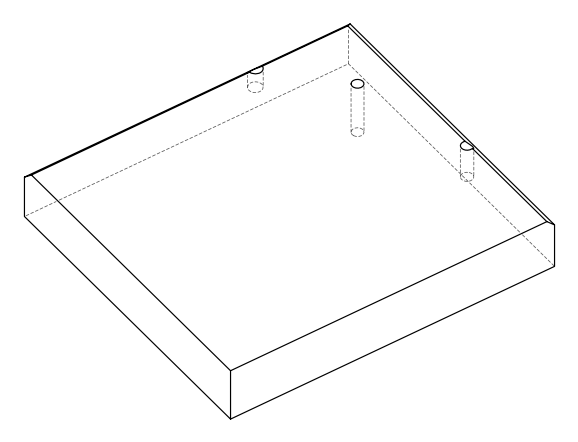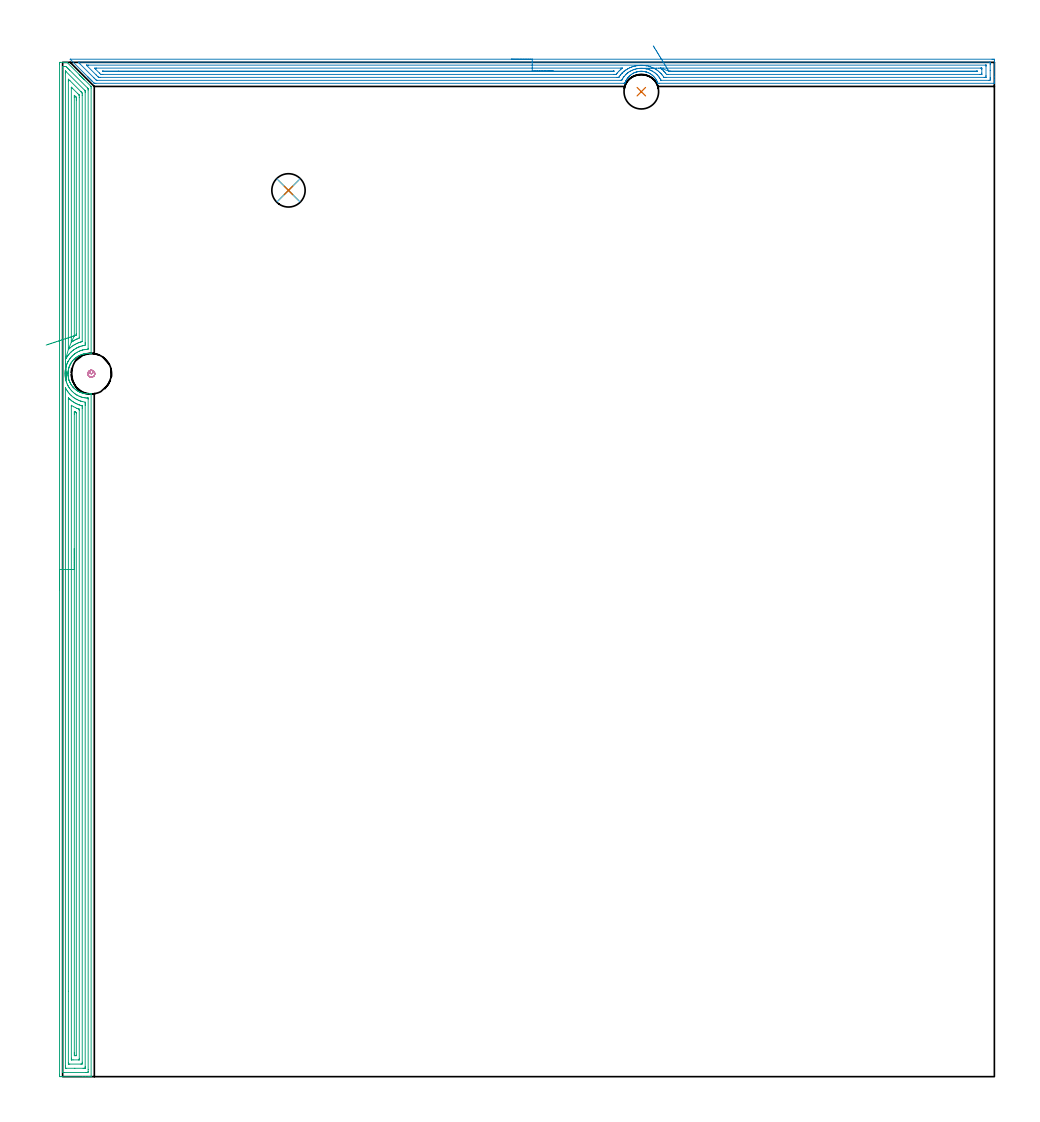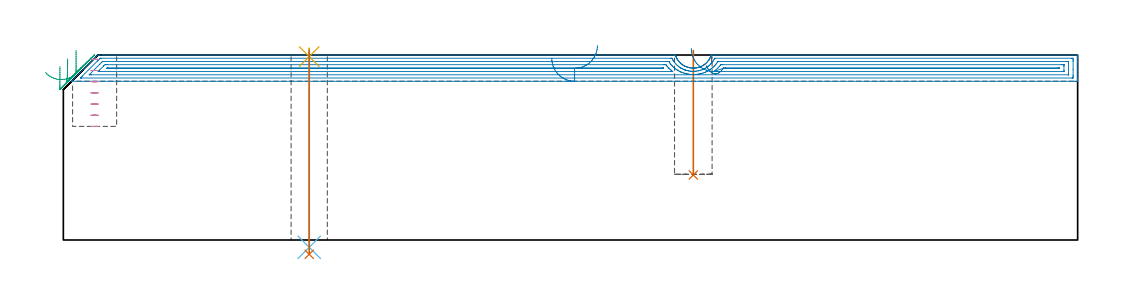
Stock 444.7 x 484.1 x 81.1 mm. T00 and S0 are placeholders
(PLAN: 7 operations, 5 tool changes, 41.8 min)
(1 INDEXABLE_INSERT_DRILL_BLIND_HOLE_FROM_SOLID | STEP1POCKET | NXT0302_004 | 0.22 min | 11179 mm3)
(2 AREA_MILL | FG_CHAMFER_SURFACE | UGT0205_001 | 17.49 min | 29221 mm3)
(3 AREA_MILL_1 | FG_CHAMFER_SURFACE_1 | UGT0205_001 | 22.94 min | 54452 mm3)
(4 MILL_BLIND_HOLE_FROM_SOLID_MATERIAL | STEP1POCKET_1 | UGT0201_008 | Spiral | 0.44 min | 8344 mm3)
(5 SPOT_DRILL | STEP1HOLE | NXT0321_9005460120000 | 0.03 min | 3 mm3)
(6 DRILL_THROUGH_HOLE_INTO_CENTER | STEP1HOLE | NXT0301_065 | 0.35 min | 5591 mm3)
(7 DRILL_TO_ENLARGE_THROUGH_HOLE | STEP1HOLE | UGT0301_241 | 0.36 min | 10472 mm3)
(TOOL NXT0302_004 | Index. Insert Drill 16.5mm [880-D1650L20-05] | D16.5 PA176 FL83 Z2)
(TOOL UGT0205_001 | Chamfer Mill 20 x 3 x 45 deg. | D20 FL50 Z2)
(TOOL UGT0201_008 | End Mill 16 mm | D16 FL32 Z4)
(TOOL NXT0321_9005460120000 | NC Spot Drill, 142deg, 12mm, Carbide, Uncoated | D12 PA142 FL30 Z2)
(TOOL NXT0301_065 | Carbide Drill 9.4mm [860.1-0940-075A1-MM 2214] | D9.4 PA140 FL98 Z2)
(TOOL UGT0301_241 | Twist Drill 15.9 mm | D15.9 PA118 FL120 Z2)
(OP 1 INDEXABLE_INSERT_DRILL_BLIND_HOLE_FROM_SOLID)
G17 G21 G94 G90
T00 M6
G54
G17 G0 G90 X276.2 Y470.1 S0 M3
G43 Z91.1 H1
G94 G81 G98 Z28.5 F250. R83.1
G80
M5
M2
(OP 2 AREA_MILL)
G17 G21 G94 G90
T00 M6
G54
G17 G0 G90 X214.15 Y485.6 S1061 M3
G43 Z91.1 H0
Z79.6
G94 G1 X214.188 Z78.728 F250.
X214.302 Z77.864
X214.491 Z77.012
X214.753 Z76.18
X215.087 Z75.374
X215.49 Z74.6
X215.958 Z73.864
X216.49 Z73.172
X217.079 Z72.529
X217.722 Z71.94
X218.414 Z71.409
X219.15 Z70.94
X219.924 Z70.537
X220.73 Z70.203
X221.562 Z69.941
X222.413 Z69.752
X223.278 Z69.638
X224.15 Z69.6
X443.608
X444.073 Y485.599 Z69.601
X444.533 Y485.595 Z69.603
X444.69 Y485.592 Z69.606
X444.695 Y485.142 Z70.056
X444.7 Y484.523 Z70.674
Y477.204 Z77.99
Y475.796 Z79.401
Y475.44 Z79.755
Y474.73 Z80.47
Y474.469 Z80.73
Y474.107 Z81.084
X444.693 Y474.103 Z81.088
X444.521 Y474.1 Z81.1
X284.942
X284.063 Y474.107 Z81.093
X284.048 Y474.144 Z81.056
X283.906 Y474.53 Z80.667
X283.895 Y474.558 Z80.638
X283.829 Y474.72 Z80.479
X283.779 Y474.842 Z80.357
X283.681 Y475.05 Z80.148
X283.604 Y475.215 Z79.985
X283.571 Y475.284 Z79.915
X283.339 Y475.719 Z79.48
X283.128 Y476.073 Z79.125
X282.948 Y476.336 Z78.861
X282.759 Y476.596 Z78.603
X282.503 Y476.912 Z78.286
X282.235 Y477.22 Z77.979
X281.988 Y477.473 Z77.727
X281.671 Y477.766 Z77.433
X281.607 Y477.82 Z77.379
X281.341 Y478.047 Z77.151
X281.142 Y478.202 Z76.997
X280.936 Y478.349 Z76.849
X280.919 Y478.361 Z76.838
X280.448 Y478.665 Z76.533
X280.004 Y478.909 Z76.288
X279.554 Y479.133 Z76.067
X279.342 Y479.226 Z75.972
X278.981 Y479.36 Z75.837
X278.684 Y479.459 Z75.736
X278.66 Y479.467 Z75.728
X278.442 Y479.528 Z75.668
X278.237 Y479.584 Z75.61
X278.215 Y479.59 Z75.604
X278.049 Y479.63 Z75.569
X277.984 Y479.644 Z75.555
X277.79 Y479.684 Z75.508
X277.767 Y479.689 Z75.503
X277.321 Y479.764 Z75.431
X276.896 Y479.809 Z75.384
X276.873 Y479.812 Z75.382
X276.564 Y479.83 Z75.366
X276.426 Y479.837 Z75.357
X276.389 Z75.355
X276.361 Y479.836 Z75.353
X276.002 Y479.837 Z75.355
X275.934 Y479.834 Z75.359
X275.789 Y479.825 Z75.364
X275.532 Y479.814 Z75.384
X275.086 Y479.766 Z75.432
X274.638 Y479.693 Z75.505
X274.214 Y479.597 Z75.597
X274.192 Y479.593 Z75.602
X274.058 Y479.556 Z75.641
X273.939 Y479.522 Z75.675
X273.767 Y479.471 Z75.722
X273.744 Y479.465 Z75.729
X273.299 Y479.316 Z75.88
X273.088 Y479.237 Z75.962
X273.06 Y479.227 Z75.973
X272.517 Y478.968 Z76.231
X272.426 Y478.924 Z76.273
X272.405 Y478.914 Z76.283
X272.009 Y478.694 Z76.506
X271.953 Y478.663 Z76.537
X271.511 Y478.385 Z76.815
X271.462 Y478.35 Z76.85
X271.034 Y478.019 Z77.18
X270.618 Y477.67 Z77.529
X270.412 Y477.473 Z77.727
X270.042 Y477.075 Z78.123
X269.724 Y476.706 Z78.493
X269.639 Y476.596 Z78.604
X269.338 Y476.163 Z79.037
X269.061 Y475.719 Z79.48
X268.948 Y475.513 Z79.685
X268.908 Y475.44 Z79.756
X268.85 Y475.336 Z79.864
X268.831 Y475.301 Z79.898
X268.683 Y474.973 Z80.227
X268.624 Y474.842 Z80.357
X268.51 Y474.558 Z80.639
X268.422 Y474.338 Z80.861
X268.403 Y474.285 Z80.915
X268.339 Y474.106 Z81.092
X267.956 Y474.1 Z81.1
X15.849
X15.095 Y474.104 Z81.09
X15.045 Y474.153 Z81.042
X14.955 Y474.244 Z80.954
X14.199 Y474.999 Z80.197
X14.061 Y475.138 Z80.06
X13.899 Y475.3 Z79.898
X13.758 Y475.44 Z79.755
X13.614 Y475.585 Z79.613
X13.464 Y475.735 Z79.463
X13.316 Y475.881 Z79.314
X13.167 Y476.032 Z79.166
X13.029 Y476.17 Z79.028
X12.875 Y476.322 Z78.873
X12.72 Y476.479 Z78.719
X12.594 Y476.605 Z78.593
X12.434 Y476.763 Z78.432
X12.273 Y476.926 Z78.272
X12.159 Y477.04 Z78.158
X11.993 Y477.204 Z77.99
X11.826 Y477.373 Z77.825
X3.78 Y485.421 Z69.779
X3.625 Y485.583 Z69.617
X3.613 Y485.598 Z69.601
X3.771 Y485.6 Z69.6
X224.15
Y484.186 Z71.014
X442.285 Y484.185 Z71.015
X442.361
X442.662 Y484.179 Z71.021
X442.69 Y484.081 Z71.119
X442.697 Y483.854 Z71.346
X442.699 Y483.378 Z71.822
X442.7 Y482.968 Z72.232
Y480.322 Z74.878
Y476.795 Z78.405
X442.698 Y476.322 Z78.878
X442.696 Y475.917 Z79.283
X442.685 Y475.521 Z79.679
X442.285 Y475.515 Z79.685
X442.209
X285.76
X285.603 Y475.519 Z79.681
X285.587 Y475.521 Z79.679
X285.572 Y475.534 Z79.666
X285.545 Y475.578 Z79.622
X285.522 Y475.62 Z79.58
X285.499 Y475.665 Z79.535
X285.39 Y475.88 Z79.32
X285.14 Y476.322 Z78.878
X284.942 Y476.659 Z78.541
X284.717 Y476.982 Z78.218
X284.555 Y477.204 Z77.996
X284.333 Y477.485 Z77.715
X284.048 Y477.832 Z77.368
X283.926 Y477.966 Z77.234
X283.81 Y478.086 Z77.114
X283.479 Y478.411 Z76.789
X283.154 Y478.706 Z76.494
X282.847 Y478.968 Z76.232
X282.26 Y479.401 Z75.799
X281.538 Y479.85 Z75.35
X281.366 Y479.949 Z75.251
X281.142 Y480.071 Z75.129
X280.472 Y480.387 Z74.813
X280.12 Y480.528 Z74.672
X279.561 Y480.732 Z74.468
X278.878 Y480.92 Z74.28
X278.684 Y480.965 Z74.235
X278.379 Y481.033 Z74.167
X277.79 Y481.134 Z74.066
X277.326 Y481.19 Z74.01
X276.896 Y481.225 Z73.975
X276.372 Y481.249 Z73.951
X276.002 Y481.248 Z73.952
X275.501 Y481.225 Z73.975
X275.108 Y481.193 Z74.007
X274.688 Y481.146 Z74.054
X274.214 Y481.069 Z74.131
X273.93 Y481.012 Z74.188
X273.32 Y480.865 Z74.335
X273.213 Y480.837 Z74.363
X272.853 Y480.732 Z74.468
X272.533 Y480.626 Z74.574
X272.504 Y480.617 Z74.583
X272.469 Y480.604 Z74.596
X272.426 Y480.587 Z74.613
X271.898 Y480.37 Z74.83
X271.532 Y480.198 Z75.002
X271.295 Y480.083 Z75.117
X270.856 Y479.85 Z75.35
X270.716 Y479.773 Z75.427
X270.686 Y479.755 Z75.445
X270.638 Y479.726 Z75.474
X270.173 Y479.426 Z75.774
X269.744 Y479.114 Z76.086
X269.66 Y479.05 Z76.15
X269.558 Y478.968 Z76.232
X269.177 Y478.645 Z76.555
X268.85 Y478.347 Z76.853
X268.599 Y478.086 Z77.114
X267.956 Y477.354 Z77.846
X267.845 Y477.204 Z77.996
X267.526 Y476.746 Z78.454
X267.259 Y476.322 Z78.878
X267.185 Y476.201 Z78.999
X267.062 Y475.983 Z79.217
X266.877 Y475.623 Z79.577
X266.842 Y475.558 Z79.642
X266.822 Y475.525 Z79.675
X266.781 Y475.521 Z79.679
X266.577 Y475.518 Z79.682
X266.168 Y475.515 Z79.685
X16.667
X16.259 Y475.519 Z79.681
X16.161 Y475.521 Z79.679
X16.034 Y475.628 Z79.572
X15.849 Y475.805 Z79.395
X15.328 Y476.322 Z78.878
X14.955 Y476.695 Z78.505
X8.272 Y483.378 Z71.822
X7.803 Y483.85 Z71.35
X7.578 Y484.083 Z71.117
X7.508 Y484.179 Z71.021
X7.803 Y484.184 Z71.016
X7.879 Y484.185 Z71.015
X224.15 Y484.186 Z71.014
Y482.772 Z72.428
X440.59 Y482.771 Z72.429
X440.664 Y482.77 Z72.43
X440.686 Y482.767 Z72.433
X440.69 Y482.765 Z72.435
X440.694 Y482.753 Z72.447
X440.697 Y482.696 Z72.504
X440.7 Y482.496 Z72.704
Y482.296 Z72.904
Y477.886 Z77.314
X440.698 Y477.204 Z77.996
X440.696 Y477.008 Z78.192
X440.69 Y476.943 Z78.257
X440.635 Y476.935 Z78.265
X440.497 Y476.933 Z78.267
X439.882 Y476.929 Z78.271
X287.903
X287.624
X287.004 Y476.933 Z78.267
X286.975 Y476.935 Z78.265
X286.948 Y476.965 Z78.235
X286.888 Y477.048 Z78.152
X286.793 Y477.204 Z77.996
X286.769 Y477.243 Z77.957
X286.73 Y477.302 Z77.898
X286.397 Y477.763 Z77.437
X286.149 Y478.086 Z77.114
X285.836 Y478.469 Z76.731
X285.598 Y478.738 Z76.462
X285.375 Y478.968 Z76.232
X284.942 Y479.384 Z75.816
X284.411 Y479.85 Z75.35
X284.048 Y480.127 Z75.073
X283.695 Y480.386 Z74.814
X283.163 Y480.732 Z74.468
X283.138 Y480.747 Z74.453
X282.508 Y481.107 Z74.093
X282.26 Y481.238 Z73.962
X281.477 Y481.614 Z73.586
X281.366 Y481.661 Z73.539
X281.285 Y481.694 Z73.506
X280.472 Y481.984 Z73.216
X279.931 Y482.147 Z73.053
X279.578 Y482.245 Z72.955
X278.751 Y482.429 Z72.771
X278.684 Y482.442 Z72.758
X278.371 Y482.496 Z72.704
X277.79 Y482.573 Z72.627
X277.702 Y482.583 Z72.617
X277.239 Y482.621 Z72.579
X276.896 Y482.644 Z72.556
X276.738 Y482.652 Z72.548
X276.204 Y482.663 Z72.537
X276.002
X275.836 Y482.66 Z72.54
X275.352 Y482.636 Z72.564
X275.108 Y482.621 Z72.579
X274.991 Y482.611 Z72.589
X274.63 Y482.572 Z72.628
X274.214 Y482.526 Z72.674
X274.187 Y482.522 Z72.678
X274.024 Y482.496 Z72.704
X273.433 Y482.384 Z72.816
X273.32 Y482.359 Z72.841
X272.713 Y482.212 Z72.988
X272.426 Y482.134 Z73.066
X272.021 Y482.013 Z73.187
X271.532 Y481.848 Z73.352
X271.361 Y481.783 Z73.417
X270.934 Y481.614 Z73.586
X270.729 Y481.524 Z73.676
X270.638 Y481.481 Z73.719
X270.13 Y481.233 Z73.967
X269.744 Y481.026 Z74.174
X269.554 Y480.919 Z74.281
X269.233 Y480.732 Z74.468
X268.999 Y480.585 Z74.615
X268.85 Y480.487 Z74.713
X268.477 Y480.218 Z74.982
X267.987 Y479.85 Z75.35
X267.97 Y479.836 Z75.364
X267.956 Y479.824 Z75.376
X267.497 Y479.421 Z75.779
X267.062 Y479.013 Z76.187
X267.039 Y478.99 Z76.21
X267.019 Y478.968 Z76.232
X266.621 Y478.521 Z76.679
X266.237 Y478.086 Z77.114
X266.206 Y478.049 Z77.151
X266.168 Y478. Z77.2
X265.84 Y477.527 Z77.673
X265.622 Y477.204 Z77.996
X265.484 Y476.997 Z78.203
X265.457 Y476.959 Z78.241
X265.44 Y476.939 Z78.261
X265.412 Y476.935 Z78.265
X265.274 Y476.933 Z78.267
X264.659 Y476.929 Z78.271
X17.916
X17.637 Y476.93 Z78.27
X17.358 Y476.933 Z78.267
X17.176 Y476.936 Z78.264
X17.084 Y477.023 Z78.177
X16.897 Y477.204 Z77.996
X16.743 Y477.356 Z77.844
X16.013 Y478.086 Z77.114
X11.604 Y482.496 Z72.704
X11.379 Y482.724 Z72.476
X11.346 Y482.765 Z72.435
X11.348 Y482.766 Z72.434
X11.379 Y482.767 Z72.433
X11.994 Y482.771 Z72.429
X12.273
X224.15 Y482.772 Z72.428
Y481.357 Z73.843
X266.428
X266.788 Y481.355 Z73.845
X267.062 Y481.353 Z73.847
X267.187 Y481.35 Z73.85
X267.122 Y481.277 Z73.923
X267.108 Y481.263 Z73.937
X266.43 Y480.732 Z74.468
X266.287 Y480.614 Z74.586
X266.168 Y480.511 Z74.689
X265.819 Y480.194 Z75.006
X265.456 Y479.85 Z75.35
X265.365 Y479.76 Z75.44
X265.274 Y479.663 Z75.537
X264.944 Y479.293 Z75.907
X264.658 Y478.968 Z76.232
X264.532 Y478.818 Z76.382
X264.38 Y478.631 Z76.569
X264.211 Y478.41 Z76.79
X264.171 Y478.358 Z76.842
X264.113 Y478.349 Z76.851
X263.486 Y478.344 Z76.856
X263.225 Y478.343 Z76.857
X19.164
X18.531 Y478.347 Z76.853
X18.264 Y478.35 Z76.85
X17.637 Y478.915 Z76.285
X17.582 Y478.968 Z76.232
X15.818 Y480.732 Z74.468
X15.222 Y481.35 Z73.85
X15.849 Y481.355 Z73.845
X16.11 Y481.357 Z73.843
X224.15
Y479.943 Z75.257
X262.875 Y479.942 Z75.258
X263.001 Y479.941 Z75.259
X263.101 Y479.937 Z75.263
X263.139 Y479.934 Z75.266
X263.135 Y479.929 Z75.271
X263.067 Y479.85 Z75.35
X263.019 Y479.801 Z75.399
X262.965 Y479.764 Z75.436
X262.78 Y479.759 Z75.441
X262.685 Y479.758 Z75.442
X19.519 Y479.757 Z75.443
X19.425 Y479.758 Z75.442
X19.331 Y479.76 Z75.44
X19.27 Y479.764 Z75.436
X19.239 Y479.77 Z75.43
X19.222 Y479.785 Z75.415
X19.154 Y479.85 Z75.35
X19.076 Y479.934 Z75.266
X19.236 Y479.94 Z75.26
X19.332 Y479.942 Z75.258
X26.597 Y479.943 Z75.257
X224.15
X225.022 Z75.295
X225.886 Z75.409
X226.738 Z75.598
X227.57 Z75.86
X228.376 Z76.194
X229.15 Z76.597
X229.886 Z77.065
X230.578 Z77.596
X231.221 Z78.186
X231.81 Z78.829
X232.341 Z79.521
X232.81 Z80.257
X233.213 Z81.031
X233.547 Z81.837
X233.809 Z82.669
X233.998 Z83.52
X234.112 Z84.385
X234.15 Z85.257
G0 Z91.1
X275.34 Y481.223
Z83.978
G1 X275.366 Z83.106
X275.469 Y481.225 Z82.24
X275.647 Y481.227 Z81.386
X275.898 Y481.23 Z80.55
X276.222 Y481.234 Z79.74
X276.615 Y481.239 Z78.961
X277.074 Y481.245 Z78.219
X277.596 Y481.252 Z77.52
X278.177 Y481.26 Z76.87
X278.812 Y481.268 Z76.272
X279.497 Y481.277 Z75.732
X280.227 Y481.286 Z75.254
X280.995 Y481.296 Z74.841
X281.797 Y481.306 Z74.497
X282.626 Y481.317 Z74.224
X283.475 Y481.328 Z74.024
X284.338 Y481.339 Z73.899
X285.209 Y481.35 Z73.85
X285.368 Y481.352 Z73.848
X285.836 Y481.356 Z73.844
X286.096 Y481.357 Z73.843
X286.73
X438.075
X438.563 Y481.354 Z73.846
X438.674 Y481.352 Z73.848
X438.69 Y481.35 Z73.85
X438.693 Y481.33 Z73.87
X438.697 Y481.277 Z73.923
X438.699 Y481.169 Z74.031
X438.7 Y480.741 Z74.459
Y478.977 Z76.223
X438.698 Y478.532 Z76.668
X438.696 Y478.422 Z76.778
X438.691 Y478.369 Z76.831
X438.688 Y478.35 Z76.85
X438.659 Y478.348 Z76.852
X438.447 Y478.345 Z76.855
X437.815 Y478.343 Z76.857
X437.555
X289.151
X288.518 Y478.347 Z76.853
X288.25 Y478.35 Z76.85
X288.219 Y478.38 Z76.82
X288.182 Y478.418 Z76.782
X287.742 Y478.968 Z76.232
X287.624 Y479.112 Z76.088
X287.276 Y479.508 Z75.692
X286.94 Y479.85 Z75.35
X286.73 Y480.053 Z75.147
X285.975 Y480.732 Z74.468
X285.836 Y480.846 Z74.354
X285.319 Y481.241 Z73.959
X285.263 Y481.293 Z73.907
X285.209 Y481.35 Z73.85
X289.275 Y479.938 Z75.262
X289.287 Y479.939 Z75.261
X289.319 Y479.942 Z75.258
X289.412 Y479.943 Z75.257
X290.211
X436.121
X436.31 Y479.941 Z75.259
X436.679 Y479.936 Z75.264
X436.69 Y479.85 Z75.35
Y479.774 Z75.426
X436.404 Y479.764 Z75.436
X436.216 Y479.759 Z75.441
X436.121 Y479.757 Z75.443
X290.306
X289.501 Y479.762 Z75.438
X289.412 Y479.764 Z75.436
X289.339 Y479.85 Z75.35
X289.286 Y479.919 Z75.281
X289.275 Y479.938 Z75.262
X288.916 Y480.525 Z74.726
X288.534 Y481.149 Z74.251
X288.131 Y481.806 Z73.842
X287.712 Y482.491 Z73.501
X287.279 Y483.199 Z73.232
X286.835 Y483.924 Z73.037
X286.384 Y484.661 Z72.916
X285.93 Y485.404 Z72.871
X285.475 Y486.148 Z72.902
X285.023 Y486.886 Z73.009
X284.577 Y487.614 Z73.191
X284.142 Y488.326 Z73.446
X283.72 Y489.015 Z73.773
X283.314 Y489.678 Z74.17
X282.928 Y490.309 Z74.633
X282.565 Y490.903 Z75.158
X282.227 Y491.456 Z75.742
X281.916 Y491.963 Z76.381
G0 Z91.1
M5
M2
(OP 3 AREA_MILL_1)
G17 G21 G94 G90
T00 M6
G54
G17 G0 G90 X-1.5 Y232.05 S1061 M3
G43 Z91.1 H0
Z76.
G94 G1 Y232.088 Z75.128 F250.
Y232.202 Z74.264
Y232.391 Z73.412
Y232.653 Z72.58
Y232.987 Z71.774
Y233.39 Z71.
Y233.859 Z70.264
Y234.39 Z69.572
Y234.979 Z68.929
Y235.622 Z68.34
Y236.314 Z67.808
Y237.05 Z67.34
Y237.824 Z66.937
Y238.63 Z66.603
Y239.462 Z66.341
Y240.314 Z66.152
Y241.178 Z66.038
Y242.05 Z66.
Y483.064
X-1.499 Y483.471 Z66.001
X-1.494 Y483.952 Z66.003
X-1.491 Y484.091 Z66.005
X-1.019 Y484.1 Z66.476
X0.389 Z67.885
X0.749 Z68.244
X1.534 Z69.033
X1.632 Z69.13
X2.026 Y484.099 Z69.524
X2.074 Y484.096 Z69.573
X2.096 Y484.093 Z69.594
X2.13 Y484.067 Z69.628
X2.258 Y483.943 Z69.757
X7.877 Y478.323 Z75.377
X8.095 Y478.106 Z75.593
X8.259 Y477.944 Z75.754
X8.419 Y477.782 Z75.917
X8.542 Y477.659 Z76.04
X8.701 Y477.502 Z76.196
X8.855 Y477.346 Z76.353
X8.989 Y477.212 Z76.487
X9.143 Y477.06 Z76.638
X9.292 Y476.909 Z76.79
X9.436 Y476.765 Z76.934
X9.584 Y476.618 Z77.08
X9.729 Y476.472 Z77.226
X9.884 Y476.318 Z77.381
X10.026 Y476.176 Z77.522
X10.165 Y476.036 Z77.663
X10.331 Y475.87 Z77.828
X10.468 Y475.734 Z77.964
X13.561 Y472.641 Z81.058
X13.565 Y472.635 Z81.062
X13.595 Y472.596 Z81.09
X13.6 Y471.847 Z81.1
Y345.324
X13.596 Y345.059 Z81.09
X13.577 Z81.071
X13.336 Y345.079 Z80.832
X13.159 Y345.099 Z80.655
X12.825 Y345.124 Z80.323
X12.73 Y345.128 Z80.227
X12.386 Y345.141 Z79.883
X12.235 Y345.14 Z79.732
X11.947 Y345.139 Z79.444
X11.738 Y345.129 Z79.236
X11.506 Y345.118 Z79.004
X11.067 Y345.076 Z78.565
X10.627 Y345.013 Z78.125
X10.468 Y344.983 Z77.966
X10.188 Y344.931 Z77.686
X9.951 Y344.877 Z77.45
X9.772 Y344.837 Z77.27
X9.584 Y344.781 Z77.082
X9.308 Y344.699 Z76.807
X9.076 Y344.62 Z76.575
X8.867 Y344.549 Z76.366
X8.429 Y344.376 Z75.928
X7.988 Y344.174 Z75.485
X7.551 Y343.954 Z75.049
X7.375 Y343.847 Z74.871
X7.194 Y343.739 Z74.694
X7.097 Y343.68 Z74.597
X6.671 Y343.399 Z74.17
X6.572 Y343.326 Z74.07
X6.492 Y343.267 Z73.99
X6.193 Y343.049 Z73.692
X6.05 Y342.927 Z73.547
X5.809 Y342.723 Z73.309
X5.792 Y342.709 Z73.292
X5.558 Y342.492 Z73.058
X5.499 Y342.438 Z72.999
X5.216 Y342.155 Z72.715
X4.913 Y341.818 Z72.412
X4.471 Y341.262 Z71.968
X4.036 Y340.632 Z71.532
X4.022 Y340.61 Z71.518
X3.874 Y340.368 Z71.372
X3.634 Y339.924 Z71.132
X3.532 Y339.715 Z71.031
X3.436 Y339.512 Z70.932
X3.417 Y339.474 Z70.914
X3.243 Y339.065 Z70.742
X3.155 Y338.857 Z70.654
X3.105 Y338.709 Z70.603
X3.061 Y338.58 Z70.558
X2.946 Y338.205 Z70.444
X2.925 Y338.135 Z70.423
X2.807 Y337.686 Z70.307
X2.792 Y337.616 Z70.292
X2.715 Y337.24 Z70.213
X2.65 Y336.83 Z70.146
X2.643 Y336.793 Z70.14
X2.62 Y336.592 Z70.119
X2.595 Y336.346 Z70.089
X2.565 Y335.899 Z70.061
Y335.873 Z70.06
X2.562 Y335.769 Z70.058
X2.557 Y335.586 Z70.05
X2.554 Y335.441 Z70.048
X2.557 Y335.329 Z70.055
X2.571 Y334.985 Z70.068
X2.596 Y334.679 Z70.088
X2.604 Y334.558 Z70.1
X2.658 Y334.111 Z70.156
X2.734 Y333.664 Z70.233
X2.832 Y333.217 Z70.33
X2.874 Y333.06 Z70.373
X2.953 Y332.769 Z70.452
X3.081 Y332.359 Z70.58
X3.092 Y332.324 Z70.591
X3.105 Y332.288 Z70.603
X3.156 Y332.141 Z70.653
X3.311 Y331.763 Z70.806
X3.356 Y331.658 Z70.855
X3.458 Y331.43 Z70.954
X3.567 Y331.211 Z71.066
X3.683 Y330.98 Z71.182
X3.741 Y330.875 Z71.24
X3.929 Y330.536 Z71.426
X4.035 Y330.364 Z71.532
X4.198 Y330.124 Z71.694
X4.281 Y330. Z71.778
X4.537 Y329.642 Z72.035
X4.747 Y329.379 Z72.243
X4.872 Y329.23 Z72.368
X4.914 Y329.179 Z72.412
X5.004 Y329.081 Z72.504
X5.037 Y329.045 Z72.537
X5.166 Y328.906 Z72.662
X5.312 Y328.748 Z72.808
X5.461 Y328.602 Z72.957
X5.549 Y328.515 Z73.045
X5.793 Y328.292 Z73.29
X6.317 Y327.855 Z73.816
X6.495 Y327.723 Z73.989
X6.672 Y327.596 Z74.169
X6.91 Y327.441 Z74.41
X7.107 Y327.314 Z74.606
X7.164 Y327.279 Z74.664
X7.375 Y327.154 Z74.872
X7.551 Y327.048 Z75.049
X7.649 Y326.994 Z75.147
X7.71 Y326.961 Z75.208
X7.817 Y326.908 Z75.315
X8.068 Y326.786 Z75.566
X8.184 Y326.733 Z75.683
X8.429 Y326.623 Z75.928
X8.622 Y326.547 Z76.121
X8.867 Y326.451 Z76.366
X8.941 Y326.426 Z76.44
X9.308 Y326.3 Z76.807
X9.584 Y326.221 Z77.082
X9.74 Y326.176 Z77.239
X10.043 Y326.1 Z77.542
X10.175 Y326.067 Z77.673
X10.468 Y326.022 Z77.966
X11.067 Y325.929 Z78.565
X11.506 Y325.882 Z79.004
X11.946 Y325.866 Z79.444
X12.825 Y325.883 Z80.323
X13.119 Y325.909 Z80.616
X13.307 Y325.926 Z80.803
X13.575 Y325.942 Z81.07
X13.595 Z81.091
X13.6 Y325.654 Z81.1
Y0.182
X13.597 Y0.009 Z81.088
X13.585 Y0.008 Z81.076
X13.208 Y0. Z80.707
X12.955 Z80.455
X12.235 Z79.73
X10.992 Z78.488
X9.584 Z77.08
X-0.397 Z67.101
X-1.019 Y0.002 Z66.479
X-1.238 Y0.004 Z66.26
X-1.492 Y0.009 Z66.006
X-1.495 Y0.148 Z66.004
X-1.499 Y0.629 Z66.001
X-1.5 Y1.116 Z66.
Y242.05
X-0.086 Z67.414
Y480.738
X-0.085 Y481.631 Z67.415
X-0.084 Y481.682 Z67.416
X-0.07 Y482.09 Z67.43
X0.339 Y482.097 Z67.839
X0.749 Y482.098 Z68.249
X1.222 Y482.097 Z68.722
X1.632 Y482.09 Z69.132
X2.06 Y481.682 Z69.56
X2.516 Y481.233 Z70.016
X2.962 Y480.788 Z70.462
X3.399 Y480.351 Z70.899
X11.903 Y471.847 Z79.403
X12.088 Y471.655 Z79.588
X12.154 Y471.584 Z79.654
X12.179 Y471.552 Z79.679
X12.181 Y471.529 Z79.681
X12.183 Y471.425 Z79.683
X12.186 Y471.003 Z79.686
Y470.953
X12.185 Y347.61 Z79.685
X12.184 Y347.56 Z79.684
X12.174 Y347.15 Z79.674
X11.778 Y347.128 Z79.278
X11.352 Y347.097 Z78.852
X10.961 Y347.061 Z78.461
X10.468 Y346.991 Z77.968
X10.195 Y346.942 Z77.695
X9.584 Y346.813 Z77.084
X9.467 Y346.785 Z76.967
X9.05 Y346.666 Z76.55
X8.788 Y346.577 Z76.288
X8.701 Y346.545 Z76.201
X8.147 Y346.331 Z75.647
X7.817 Y346.188 Z75.317
X7.534 Y346.058 Z75.034
X6.96 Y345.771 Z74.46
X6.401 Y345.417 Z73.901
X6.05 Y345.185 Z73.55
X5.87 Y345.06 Z73.37
X5.62 Y344.877 Z73.12
X5.369 Y344.673 Z72.869
X5.166 Y344.501 Z72.666
X4.895 Y344.257 Z72.395
X4.6 Y343.983 Z72.1
X4.442 Y343.822 Z71.942
X4.283 Y343.652 Z71.783
X4.019 Y343.356 Z71.519
X3.8 Y343.089 Z71.3
X3.624 Y342.862 Z71.124
X3.399 Y342.564 Z70.899
X3.247 Y342.349 Z70.747
X3.142 Y342.195 Z70.642
X2.895 Y341.811 Z70.395
X2.598 Y341.301 Z70.098
X2.581 Y341.268 Z70.081
X2.516 Y341.143 Z70.016
X2.278 Y340.647 Z69.778
X2.17 Y340.407 Z69.67
X2.008 Y340.026 Z69.508
X1.92 Y339.812 Z69.42
X1.815 Y339.512 Z69.315
X1.632 Y338.94 Z69.132
X1.563 Y338.688 Z69.063
X1.546 Y338.618 Z69.046
X1.397 Y337.962 Z68.897
X1.349 Y337.724 Z68.849
X1.265 Y337.202 Z68.765
X1.221 Y336.83 Z68.721
X1.182 Y336.392 Z68.682
X1.156 Y335.936 Z68.656
X1.145 Y335.535 Z68.645
X1.158 Y335.042 Z68.658
X1.183 Y334.602 Z68.683
X1.224 Y334.148 Z68.724
X1.298 Y333.592 Z68.798
X1.356 Y333.253 Z68.856
X1.523 Y332.47 Z69.023
X1.551 Y332.359 Z69.051
X1.632 Y332.06 Z69.132
X1.771 Y331.605 Z69.271
X1.783 Y331.567 Z69.283
X1.797 Y331.521 Z69.297
X1.817 Y331.465 Z69.317
X1.924 Y331.17 Z69.424
X2.176 Y330.571 Z69.676
X2.282 Y330.334 Z69.782
X2.516 Y329.857 Z70.016
X2.61 Y329.677 Z70.11
X2.727 Y329.462 Z70.227
X3.02 Y328.984 Z70.52
X3.154 Y328.783 Z70.654
X3.399 Y328.432 Z70.899
X3.812 Y327.888 Z71.312
X4.283 Y327.354 Z71.783
X4.628 Y326.994 Z72.128
X5.166 Y326.503 Z72.666
X5.652 Y326.1 Z73.152
X6.05 Y325.81 Z73.55
X6.837 Y325.304 Z74.337
X6.934 Y325.246 Z74.434
X7.003 Y325.206 Z74.503
X7.817 Y324.81 Z75.317
X8.487 Y324.528 Z75.987
X8.701 Y324.455 Z76.201
X9.13 Y324.312 Z76.63
X9.584 Y324.189 Z77.084
X9.746 Y324.148 Z77.246
X10.468 Y324.02 Z77.968
X10.813 Y323.963 Z78.313
X11.352 Y323.903 Z78.852
X11.781 Y323.877 Z79.281
X12.063 Y323.869 Z79.563
X12.105 Y323.867 Z79.605
X12.148 Y323.864 Z79.648
X12.178 Y323.86 Z79.678
X12.186 Y323.418 Z79.686
Y3.362
X12.185 Y2.468 Z79.685
X12.184 Y2.417 Z79.684
X12.17 Y2.01 Z79.67
X11.761 Y2.003 Z79.261
X11.352 Y2.001 Z78.852
X10.88 Y2. Z78.38
X0.749 Y2.001 Z68.249
X0.274 Y2.003 Z67.774
X0.032 Y2.01 Z67.532
X-0.079 Y2.025 Z67.421
X-0.085 Y2.367 Z67.415
Y2.417
X-0.086 Y242.05 Z67.414
X1.328 Z68.828
X1.329 Y328.195 Z68.829
X1.33 Y328.503 Z68.83
X1.333 Y328.707 Z68.833
X1.334 Y328.722 Z68.834
X1.348 Y328.704 Z68.848
X1.413 Y328.59 Z68.913
X1.632 Y328.204 Z69.132
X1.823 Y327.888 Z69.323
X2.15 Y327.364 Z69.65
X2.412 Y326.994 Z69.912
X2.516 Y326.854 Z70.016
X2.842 Y326.433 Z70.342
X3.125 Y326.1 Z70.625
X3.399 Y325.793 Z70.899
X3.98 Y325.206 Z71.48
X4.283 Y324.93 Z71.783
X5.015 Y324.312 Z72.515
X5.166 Y324.199 Z72.666
X5.544 Y323.93 Z73.044
X6.05 Y323.614 Z73.55
X6.371 Y323.418 Z73.871
X6.934 Y323.129 Z74.434
X7.489 Y322.856 Z74.989
X7.817 Y322.723 Z75.317
X8.324 Y322.524 Z75.824
X8.701 Y322.401 Z76.201
X8.876 Y322.346 Z76.376
X9.584 Y322.166 Z77.084
X10.765 Y321.928 Z78.265
X10.768 Y321.629 Z78.268
X10.77 Y321.323 Z78.27
X10.771 Y320.735 Z78.271
X10.772 Y320.428 Z78.272
X10.771 Y4.793 Z78.271
X10.769 Y4.206 Z78.269
X10.766 Y4.053 Z78.266
X10.765 Y4.021 Z78.265
X10.738 Y4.01 Z78.238
X10.668 Y4.004 Z78.168
X10.468 Y4.001 Z77.968
X9.788 Y4. Z77.288
X5.812 Z73.312
X1.835 Z69.335
X1.632 Y4.001 Z69.132
X1.429 Y4.003 Z68.929
X1.371 Y4.006 Z68.871
X1.34 Y4.01 Z68.84
X1.335 Y4.024 Z68.835
X1.332 Y4.104 Z68.832
X1.33 Y4.206 Z68.83
X1.329 Y4.513 Z68.829
X1.328 Y5.1 Z68.828
Y242.05
X2.743 Z70.243
Y323.188
X2.749 Y323.958 Z70.249
X2.809 Y323.907 Z70.309
X2.976 Y323.748 Z70.476
X3.322 Y323.418 Z70.822
X3.399 Y323.349 Z70.899
X3.886 Y322.926 Z71.386
X4.283 Y322.597 Z71.783
X4.376 Y322.524 Z71.876
X4.841 Y322.2 Z72.341
X5.166 Y321.988 Z72.666
X5.732 Y321.629 Z73.232
X6.05 Y321.455 Z73.55
X6.416 Y321.259 Z73.916
X6.934 Y321.017 Z74.434
X7.584 Y320.735 Z75.084
X7.817 Y320.645 Z75.317
X7.959 Y320.592 Z75.459
X8.701 Y320.365 Z76.201
X9.211 Y320.219 Z76.711
X9.307 Y320.187 Z76.807
X9.35 Y320.172 Z76.85
X9.353 Y320.075 Z76.853
X9.355 Y319.841 Z76.855
X9.357 Y319.177 Z76.857
Y318.947
Y6.888
X9.353 Y6.228 Z76.853
X9.35 Y6.012 Z76.85
X9.14 Y6.008 Z76.64
X8.701 Y6. Z76.201
X3.399 Z70.899
X2.959 Y6.006 Z70.459
X2.75 Y6.01 Z70.25
X2.748 Y6.132 Z70.248
X2.744 Y6.658 Z70.244
X2.743 Y40.748 Z70.243
Y242.05
X4.157 Z71.657
Y319.968
X4.158 Y320.096 Z71.658
X4.162 Y320.351 Z71.662
X4.164 Y320.414 Z71.664
X4.174 Z71.674
X4.213 Y320.393 Z71.713
X4.283 Y320.351 Z71.783
X5.086 Y319.841 Z72.586
X5.166 Y319.793 Z72.666
X5.279 Y319.728 Z72.779
X6.05 Y319.331 Z73.55
X6.871 Y318.947 Z74.371
X6.934 Y318.921 Z74.434
X6.978 Y318.902 Z74.478
X7.503 Y318.703 Z75.003
X7.817 Y318.587 Z75.317
X7.889 Y318.56 Z75.389
X7.928 Y318.543 Z75.428
X7.935 Y318.538 Z75.435
X7.938 Y318.507 Z75.438
X7.94 Y318.435 Z75.44
X7.943 Y318.18 Z75.443
Y318.053
Y8.549
X7.942 Y8.422 Z75.442
X7.939 Y8.167 Z75.439
X7.936 Y8.01 Z75.436
X7.9 Y8.007 Z75.4
X7.817 Y8.003 Z75.317
X7.602 Y8. Z75.102
X4.951 Z72.451
X4.283 Y8.004 Z71.783
X4.188 Y8.007 Z71.688
X4.166 Y8.009 Z71.666
X4.162 Y8.124 Z71.662
X4.159 Y8.294 Z71.659
X4.157 Y8.804 Z71.657
Y242.05
X5.571 Z73.071
Y316.265
X5.572 Y316.748 Z73.072
X5.575 Y317.159 Z73.075
X5.578 Y317.388 Z73.078
X5.946 Y317.264 Z73.446
X6.05 Y317.218 Z73.55
X6.183 Y317.159 Z73.683
X6.349 Y317.079 Z73.849
X6.495 Y317.008 Z73.995
X6.523 Y316.985 Z74.023
X6.524 Y316.975 Z74.024
X6.527 Y316.916 Z74.027
X6.529 Y316.674 Z74.029
X6.528 Y10.223 Z74.028
X6.527 Y10.101 Z74.027
X6.525 Y10.042 Z74.025
X6.523 Y10.018 Z74.023
X6.502 Y10.007 Z74.002
X6.05 Y10.004 Z73.55
X5.621 Z73.121
X5.579 Y10.01 Z73.079
X5.577 Y10.05 Z73.077
X5.573 Y10.465 Z73.073
X5.571 Y10.949 Z73.071
Y11.359
Y242.05
Y242.922 Z73.109
Y243.787 Z73.223
Y244.638 Z73.412
Y245.47 Z73.674
Y246.276 Z74.008
Y247.05 Z74.411
Y247.786 Z74.88
Y248.478 Z75.411
Y249.121 Z76.
Y249.71 Z76.643
Y250.242 Z77.335
Y250.71 Z78.071
Y251.113 Z78.845
Y251.447 Z79.651
Y251.709 Z80.483
Y251.898 Z81.335
Y252.012 Z82.2
Y252.05 Z83.071
G0 Z91.1
X1.888 Y332.883
Z79.406
G1 X1.889 Y332.869 Z78.533
X1.885 Y332.932 Z77.663
X1.877 Y333.07 Z76.802
X1.865 Y333.282 Z75.956
X1.848 Y333.567 Z75.132
X1.827 Y333.923 Z74.335
X1.801 Y334.347 Z73.573
X1.772 Y334.835 Z72.851
X1.74 Y335.385 Z72.174
X1.704 Y335.991 Z71.548
X1.665 Y336.649 Z70.977
X1.623 Y337.355 Z70.465
X1.579 Y338.102 Z70.017
X1.532 Y338.886 Z69.636
X1.484 Y339.699 Z69.325
X1.434 Y340.537 Z69.087
X1.384 Y341.392 Z68.922
X1.332 Y342.258 Z68.832
X1.33 Y342.295 Z68.83
X1.329 Y342.393 Z68.829
Y342.438
Y479.
Y479.306
X1.334 Y479.894 Z68.834
X1.335 Y479.944 Z68.835
X1.341 Y479.948 Z68.841
X1.402 Y479.894 Z68.902
X1.632 Y479.668 Z69.132
X10.468 Y470.832 Z77.968
X10.657 Y470.636 Z78.157
X10.751 Y470.538 Z78.251
X10.765 Y470.504 Z78.265
X10.767 Y470.453 Z78.267
X10.77 Y470.366 Z78.27
X10.771 Y470.058 Z78.271
X10.772 Y469.751 Z78.272
X10.771 Y350.242 Z78.271
X10.77 Y349.937 Z78.27
X10.765 Y349.348 Z78.265
X10.754 Y349.059 Z78.254
X10.468 Y349.008 Z77.968
X10.004 Y348.923 Z77.504
X9.584 Y348.834 Z77.084
X9.278 Y348.764 Z76.778
X8.701 Y348.599 Z76.201
X8.591 Y348.565 Z76.091
X8.264 Y348.454 Z75.764
X7.939 Y348.331 Z75.439
X7.817 Y348.282 Z75.317
X7.53 Y348.163 Z75.03
X6.934 Y347.878 Z74.434
X6.724 Y347.772 Z74.224
X6.325 Y347.56 Z73.825
X6.153 Y347.455 Z73.653
X6.05 Y347.389 Z73.55
X5.615 Y347.106 Z73.115
X5.166 Y346.798 Z72.666
X5.089 Y346.744 Z72.589
X4.984 Y346.666 Z72.484
X4.597 Y346.348 Z72.097
X4.283 Y346.079 Z71.783
X4.122 Y345.935 Z71.622
X3.948 Y345.771 Z71.448
X3.399 Y345.212 Z70.899
X3.24 Y345.038 Z70.74
X3.099 Y344.877 Z70.599
X2.838 Y344.551 Z70.338
X2.516 Y344.142 Z70.016
X2.448 Y344.052 Z69.948
X2.399 Y343.983 Z69.899
X2.088 Y343.522 Z69.588
X1.805 Y343.089 Z69.305
X1.739 Y342.981 Z69.239
X1.632 Y342.794 Z69.132
X1.337 Y342.264 Z68.837
X1.332 Y342.258 Z68.832
X2.75 Y347.038 Z70.25
X2.748 Y347.104 Z70.248
X2.744 Y347.329 Z70.244
X2.743 Y347.56 Z70.243
Y347.714
Y475.193
X2.745 Y475.423 Z70.245
X2.75 Y476.081 Z70.25
X3.399 Y475.451 Z70.899
X3.428 Y475.423 Z70.928
X8.793 Y470.058 Z76.293
X8.886 Y469.962 Z76.386
X9.079 Y469.76 Z76.579
X9.351 Y469.472 Z76.851
X9.353 Y469.398 Z76.853
X9.355 Y469.164 Z76.855
X9.357 Y468.5 Z76.857
Y468.27
Y350.97
X9.356 Y350.887 Z76.856
X9.353 Y350.847 Z76.853
X9.351 Y350.832 Z76.851
X9.338 Y350.822 Z76.838
X9.082 Y350.751 Z76.582
X8.701 Y350.64 Z76.201
X8.398 Y350.548 Z75.898
X7.817 Y350.353 Z75.317
X7.736 Y350.324 Z75.236
X7.517 Y350.242 Z75.017
X7.107 Y350.067 Z74.607
X6.934 Y349.988 Z74.434
X6.504 Y349.783 Z74.004
X6.05 Y349.55 Z73.55
X5.919 Y349.48 Z73.419
X5.686 Y349.348 Z73.186
X5.366 Y349.146 Z72.866
X5.166 Y349.016 Z72.666
X4.834 Y348.791 Z72.334
X4.348 Y348.454 Z71.848
X4.31 Y348.426 Z71.81
X4.283 Y348.404 Z71.783
X3.824 Y348.024 Z71.324
X3.399 Y347.66 Z70.899
X3.346 Y347.613 Z70.846
X3.288 Y347.56 Z70.788
X2.848 Y347.128 Z70.348
X2.75 Y347.038 Z70.25
X4.165 Y350.569 Z71.665
X4.164 Y350.57 Z71.664
X4.162 Y350.585 Z71.662
X4.159 Y350.754 Z71.659
X4.157 Y351.009 Z71.657
Y351.136
Y471.974
X4.16 Y472.102 Z71.66
X4.164 Y472.185 Z71.664
X4.167 Y472.224 Z71.667
X4.191 Y472.202 Z71.691
X4.283 Y472.115 Z71.783
X4.555 Y471.847 Z72.055
X7.237 Y469.164 Z74.737
X7.817 Y468.581 Z75.317
X7.892 Y468.502 Z75.392
X7.928 Y468.462 Z75.428
X7.936 Y468.396 Z75.436
X7.94 Y468.27 Z75.44
X7.942 Y468.144 Z75.442
X7.943 Y467.376 Z75.443
X7.942 Y352.925 Z75.442
X7.941 Y352.799 Z75.441
X7.936 Y352.67 Z75.436
X7.926 Y352.464 Z75.426
X6.895 Y352.07 Z74.395
X6.801 Y352.031 Z74.301
X6.286 Y351.792 Z73.786
X6.05 Y351.677 Z73.55
X5.697 Y351.494 Z73.197
X5.166 Y351.208 Z72.666
X5.121 Y351.182 Z72.621
X5.045 Y351.136 Z72.545
X4.579 Y350.836 Z72.079
X4.18 Y350.576 Z71.68
X4.165 Y350.569 Z71.665
X5.576 Y353.594 Z73.076
X5.575 Y353.6 Z73.075
X5.573 Y353.657 Z73.073
X5.572 Y353.819 Z73.072
X5.571 Y467.376 Z73.071
X5.573 Y467.859 Z73.073
X5.576 Y468.27 Z73.076
X5.578 Y468.359 Z73.078
X5.676 Y468.27 Z73.176
X6.05 Y467.901 Z73.55
X6.311 Y467.639 Z73.811
X6.441 Y467.504 Z73.941
X6.505 Y467.435 Z74.005
X6.522 Y467.404 Z74.022
X6.523 Y467.376 Z74.023
X6.528 Y466.893 Z74.028
X6.529 Y466.482 Z74.029
Y465.997
X6.528 Y354.713 Z74.028
X6.526 Y354.232 Z74.026
X6.522 Y354.026 Z74.022
X6.518 Y354.008 Z74.018
X6.489 Y353.993 Z73.989
X6.407 Y353.953 Z73.907
X6.069 Y353.8 Z73.569
X6. Y353.769 Z73.5
X5.868 Y353.711 Z73.368
X5.655 Y353.62 Z73.155
X5.576 Y353.594 Z73.076
X4.951 Y353.388 Z72.503
X4.281 Y353.167 Z71.99
X3.571 Y352.932 Z71.541
X2.826 Y352.686 Z71.158
X2.053 Y352.431 Z70.845
X1.257 Y352.168 Z70.604
X0.444 Y351.9 Z70.438
X-0.38 Y351.628 Z70.346
X-1.208 Y351.355 Z70.331
X-2.035 Y351.082 Z70.391
X-2.853 Y350.812 Z70.527
X-3.657 Y350.546 Z70.738
X-4.44 Y350.288 Z71.022
X-5.197 Y350.038 Z71.377
X-5.922 Y349.799 Z71.799
X-6.609 Y349.572 Z72.287
X-7.253 Y349.359 Z72.836
X-7.849 Y349.163 Z73.441
G0 Z91.1
M5
M2
(OP 4 MILL_BLIND_HOLE_FROM_SOLID_MATERIAL)
G17 G21 G94 G90
T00 M6
G54
G17 G0 G90 X13.7 Y335.5 S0 M3
G43 Z91.1 H0
Z79.2
G94 G3 X14.525 Y336.325 R0.825 F250.
X13.7 Y337.15 R0.825
X12.05 Y335.5 R1.65
X13.7 Y337.15 R-1.65
X12.875 Y336.325 R0.825
X13.7 Y335.5 R0.825
G0 Z74.3
G3 X14.525 Y336.325 R0.825
X13.7 Y337.15 R0.825
X12.05 Y335.5 R1.65
X13.7 Y337.15 R-1.65
X12.875 Y336.325 R0.825
X13.7 Y335.5 R0.825
G0 Z69.4
G3 X14.525 Y336.325 R0.825
X13.7 Y337.15 R0.825
X12.05 Y335.5 R1.65
X13.7 Y337.15 R-1.65
X12.875 Y336.325 R0.825
X13.7 Y335.5 R0.825
G0 Z64.5
G3 X14.525 Y336.325 R0.825
X13.7 Y337.15 R0.825
X12.05 Y335.5 R1.65
X13.7 Y337.15 R-1.65
X12.875 Y336.325 R0.825
X13.7 Y335.5 R0.825
G0 Z59.6
G3 X14.525 Y336.325 R0.825
X13.7 Y337.15 R0.825
X12.05 Y335.5 R1.65
X13.7 Y337.15 R-1.65
X12.875 Y336.325 R0.825
X13.7 Y335.5 R0.825
G0 Z54.7
G3 X14.525 Y336.325 R0.825
X13.7 Y337.15 R0.825
X12.05 Y335.5 R1.65
X13.7 Y337.15 R-1.65
X12.875 Y336.325 R0.825
X13.7 Y335.5 R0.825
G0 Z49.8
G3 X14.525 Y336.325 R0.825
X13.7 Y337.15 R0.825
X12.05 Y335.5 R1.65
X13.7 Y337.15 R-1.65
X12.875 Y336.325 R0.825
X13.7 Y335.5 R0.825
G0 Z91.1
M5
M2
(OP 5 SPOT_DRILL)
G17 G21 G94 G90
T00 M6
G54
G17 G0 G90 X107.8 Y423. S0 M3
G43 Z91.1 H0
G94 G81 G98 Z80.416 F250. R84.1
G80
M5
M2
(OP 6 DRILL_THROUGH_HOLE_INTO_CENTER)
G17 G21 G94 G90
T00 M6
G54
G17 G0 G90 X107.8 Y423. S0 M3
G43 Z91.1 H1
G94 G73 G98 Z-3.211 F250. Q9.368 R83.1
G80
M5
M2
(OP 7 DRILL_TO_ENLARGE_THROUGH_HOLE)
G17 G21 G94 G90
T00 M6
G54
G17 G0 G90 X107.8 Y423. S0 M3
G43 Z91.1 H0
G94 G73 G98 Z-6.277 F250. Q14.563 R83.1
G80
M5
M2
